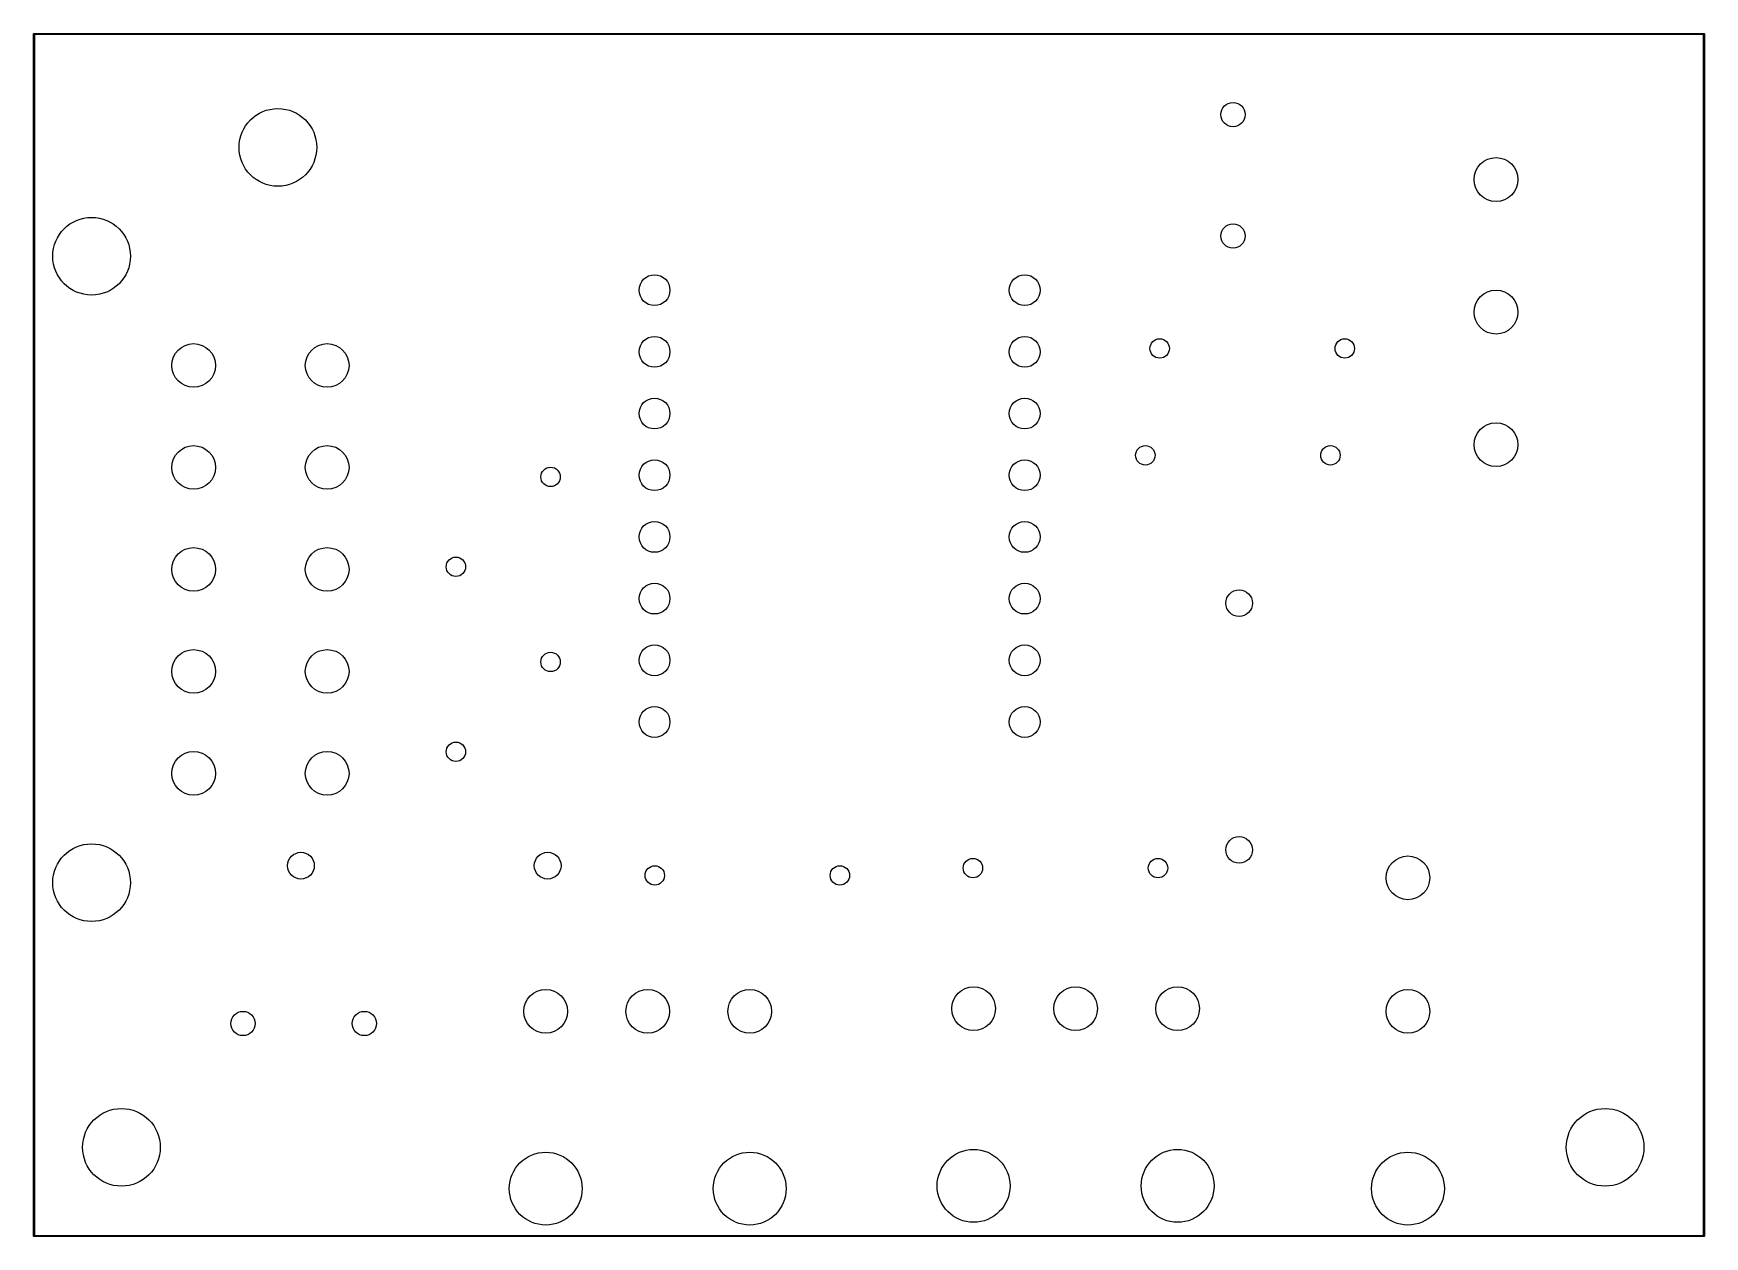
# Model space of a CAD drawing. Extents: x 104.9 to 173.7, y -122.5 to -72.9.
import ezdxf

# ---------------------------------------------------------------- set-up
doc = ezdxf.new("R2010")
doc.units = 0
doc.layers.add('BLACK', color=7, linetype='CONTINUOUS')

msp = doc.modelspace()

# ---------------------------------------------------------------- linework, layer by layer
at = {"layer": 'BLACK', "linetype": 'CONTINUOUS'}
for p, q in [((104.906903, -72.940433), (104.920433, -72.926903)), ((104.920433, -72.926903), (104.93, -72.925)), ((104.93, -72.925), (173.69, -72.925)), ((173.69, -72.925), (173.699567, -72.926903)), ((173.699567, -72.926903), (173.713097, -72.940433)), ((104.905, -72.95), (104.906903, -72.940433)), ((104.905, -122.45), (104.905, -72.95)), ((104.955, -72.975), (104.955, -122.425)), ((173.665, -72.975), (104.955, -72.975)), ((173.665, -122.425), (173.665, -72.975)), ((173.713097, -72.940433), (173.715, -72.95)), ((173.715, -72.95), (173.715, -122.45)), ((104.906903, -122.459567), (104.905, -122.45)), ((104.920433, -122.473097), (104.906903, -122.459567)), ((104.93, -122.475), (104.920433, -122.473097)), ((173.69, -122.475), (104.93, -122.475)), ((104.955, -122.425), (173.665, -122.425)), ((173.699567, -122.473097), (173.69, -122.475)), ((173.713097, -122.459567), (173.699567, -122.473097)), ((173.715, -122.45), (173.713097, -122.459567))]:
    msp.add_line(p, q, dxfattribs=at)
at = {"layer": 'BLACK'}
for centre, radius in [((114.97, -77.62), 1.6), ((154.3, -76.267677), 0.5), ((165.1275, -78.9425), 0.905), ((107.3, -82.1), 1.6), ((154.3, -81.267677), 0.5), ((130.48, -83.5), 0.635), ((145.72, -83.5), 0.635), ((165.1275, -84.4025), 0.905), ((111.5, -86.6), 0.9), ((117, -86.6), 0.9), ((130.48, -86.04), 0.635), ((145.72, -86.04), 0.635), ((151.28, -85.9), 0.4), ((158.9, -85.9), 0.4), ((130.48, -88.58), 0.635), ((145.72, -88.58), 0.635), ((165.1275, -89.8625), 0.905), ((111.5, -90.8), 0.9), ((117, -90.8), 0.9), ((150.69, -90.3), 0.4), ((158.31, -90.3), 0.4), ((126.2, -91.19), 0.4), ((130.48, -91.12), 0.635), ((145.72, -91.12), 0.635), ((130.48, -93.66), 0.635), ((145.72, -93.66), 0.635), ((111.5, -95), 0.9), ((117, -95), 0.9), ((122.3, -94.89), 0.4), ((130.48, -96.2), 0.635), ((145.72, -96.2), 0.635), ((154.55, -96.39), 0.55), ((111.5, -99.2), 0.9), ((117, -99.2), 0.9), ((130.48, -98.74), 0.635), ((145.72, -98.74), 0.635), ((126.2, -98.81), 0.4), ((130.48, -101.28), 0.635), ((145.72, -101.28), 0.635), ((111.5, -103.4), 0.9), ((117, -103.4), 0.9), ((122.3, -102.51), 0.4), ((107.3, -107.9), 1.6), ((115.92, -107.2), 0.55), ((126.08, -107.2), 0.55), ((154.55, -106.55), 0.55), ((130.49, -107.6), 0.4), ((138.11, -107.6), 0.4), ((143.59, -107.3), 0.4), ((151.21, -107.3), 0.4), ((161.5, -107.7), 0.9), ((126, -113.2), 0.9), ((130.2, -113.2), 0.9), ((134.4, -113.2), 0.9), ((143.61575, -113.0871), 0.9), ((147.81575, -113.0871), 0.9), ((152.01575, -113.0871), 0.9), ((161.5, -113.2), 0.9), ((113.532323, -113.7), 0.5), ((118.532323, -113.7), 0.5), ((108.53, -118.8), 1.6), ((169.62, -118.8), 1.6), ((126, -120.5), 1.5), ((134.4, -120.5), 1.5), ((143.61575, -120.3871), 1.5), ((152.01575, -120.3871), 1.5), ((161.5, -120.5), 1.5)]:
    msp.add_circle(centre, radius, dxfattribs=at)
at = {"layer": 'WHITE'}
for centre, radius in [((114.97, -77.62), 1.599999), ((154.3, -76.267677), 0.5), ((165.1275, -78.9425), 0.905), ((107.3, -82.1), 1.599999), ((154.3, -81.267677), 0.5), ((130.48, -83.5), 0.635), ((145.72, -83.5), 0.635), ((165.1275, -84.4025), 0.905), ((111.5, -86.6), 0.9), ((117, -86.6), 0.9), ((130.48, -86.04), 0.635), ((145.72, -86.04), 0.635), ((151.28, -85.9), 0.4), ((158.9, -85.9), 0.4), ((130.48, -88.58), 0.635), ((145.72, -88.58), 0.635), ((165.1275, -89.8625), 0.905), ((111.5, -90.8), 0.9), ((117, -90.8), 0.9), ((150.69, -90.3), 0.4), ((158.31, -90.3), 0.4), ((126.2, -91.19), 0.4), ((130.48, -91.12), 0.635), ((145.72, -91.12), 0.635), ((130.48, -93.66), 0.635), ((145.72, -93.66), 0.635), ((111.5, -95), 0.9), ((117, -95), 0.9), ((122.3, -94.89), 0.4), ((130.48, -96.2), 0.635), ((145.72, -96.2), 0.635), ((154.55, -96.39), 0.55), ((111.5, -99.2), 0.9), ((117, -99.2), 0.9), ((130.48, -98.74), 0.635), ((145.72, -98.74), 0.635), ((126.2, -98.81), 0.4), ((130.48, -101.28), 0.635), ((145.72, -101.28), 0.635), ((111.5, -103.4), 0.9), ((117, -103.4), 0.9), ((122.3, -102.51), 0.4), ((107.3, -107.9), 1.599999), ((115.92, -107.2), 0.55), ((126.08, -107.2), 0.55), ((154.55, -106.55), 0.55), ((130.49, -107.6), 0.4), ((138.11, -107.6), 0.4), ((143.59, -107.3), 0.4), ((151.21, -107.3), 0.4), ((161.5, -107.7), 0.9), ((126, -113.2), 0.9), ((130.2, -113.2), 0.9), ((134.4, -113.2), 0.9), ((143.61575, -113.0871), 0.9), ((147.81575, -113.0871), 0.9), ((152.01575, -113.0871), 0.9), ((161.5, -113.2), 0.9), ((113.532323, -113.7), 0.5), ((118.532323, -113.7), 0.5), ((108.53, -118.8), 1.599999), ((169.62, -118.8), 1.599999), ((126, -120.5), 1.499999), ((134.4, -120.5), 1.499999), ((143.61575, -120.3871), 1.499999), ((152.01575, -120.3871), 1.499999), ((161.5, -120.5), 1.499999)]:
    msp.add_circle(centre, radius, dxfattribs=at)

doc.saveas('drawing.dxf')
